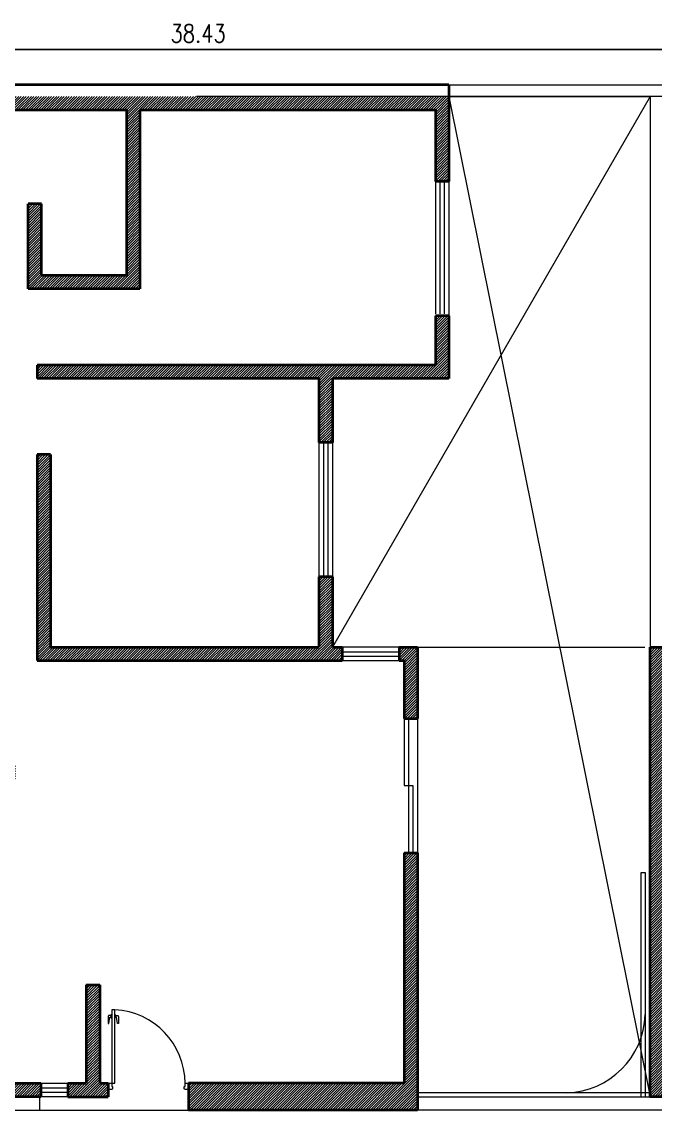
# Model space of a CAD drawing. Header units: millimetres. Extents: x 2761 to 2943, y 1816 to 1962.
# Drawn here: x 2782.18 to 2789.26, y 1932.52 to 1944.67 of the extents above; entities that cross this region are included whole.
import ezdxf

# ---------------------------------------------------------------- set-up
doc = ezdxf.new("R2010")
doc.units = ezdxf.units.MM
doc.linetypes.add('DASHDOT', pattern=[25.4, 12.7, -6.35, 0, -6.35])
doc.linetypes.add('DASHED', pattern=[19.05, 12.7, -6.35])
doc.layers.get('Defpoints').update_dxf_attribs({"lineweight": 5})
for name, color, linetype, lineweight in [('Aberturas', 1, 'Continuous', 18), ('Cotas', 1, 'Continuous', 15), ('Detalles', 3, 'Continuous', 15), ('Ejes', 3, 'DASHDOT', 13), ('Muros', 6, 'Continuous', 50), ('Proyecciones', 1, 'DASHED', 0), ('Rayado', 7, 'Continuous', 15)]:
    doc.layers.add(name, color=color, linetype=linetype, lineweight=lineweight)
doc.styles.add('cotas', font='romans.shx', dxfattribs={"width": 0.8})
doc.dimstyles.new('Esc 1-100', dxfattribs={"dimtxt": 0.2, "dimasz": 0.18, "dimexe": 0.12, "dimexo": 0, "dimgap": 0.08, "dimtad": 1, "dimzin": 4, "dimdsep": 46, "dimtxsty": 'cotas', "dimcen": 2.5, "dimclrd": 7, "dimclre": 7, "dimclrt": 256, "dimaunit": 1, "dimadec": 3, "dimazin": 0, "dimtfac": 1, "dimtmove": 1, "dimatfit": 3, "dimfxl": 1, "dimarcsym": 0})

# ---------------------------------------------------------------- blocks, each defined once
blk = doc.blocks.new('P82i')
at = {"color": 0, "linetype": 'ByBlock'}
for points in [[(0.076, 0.89), (0.041, 0.89), (0.041, 0.07), (0.076, 0.07)], [(0, 0.07), (0.041, 0.07), (0.041, 0.035), (0.051, 0.035), (0.051, 0.01), (0.041, 0), (0, 0)], [(0.9, 0), (0.861, 0), (0.851, 0.01), (0.851, 0.035), (0.861, 0.035), (0.861, 0.07), (0.9, 0.07)]]:
    blk.add_lwpolyline(points, close=True, dxfattribs=at)
for points in [[(0.036, 0.828), (0.011, 0.828, 0.414214), (0.001, 0.818), (0.001, 0.738), (0.011, 0.738), (0.021, 0.808), (0.036, 0.808)], [(0.081, 0.828), (0.106, 0.828, -0.414214), (0.116, 0.818), (0.116, 0.738), (0.106, 0.738), (0.096, 0.808), (0.081, 0.808)]]:
    blk.add_lwpolyline(points, format="xyb", dxfattribs=at)
for points in [[(0.041, 0.798), (0.036, 0.798), (0.036, 0.838), (0.041, 0.838)], [(0.076, 0.838), (0.081, 0.838), (0.081, 0.798), (0.076, 0.798)]]:
    blk.add_lwpolyline(points, dxfattribs=at)
blk.add_arc((0.041, 0.07), 0.82, 360, 87.5537, dxfattribs=at)
blk = doc.blocks.new('*D271')
at = {"layer": 'Cotas', "color": 7, "lineweight": -2}
for p, q in [((2772.9, 1943.839), (2772.9, 1944.482)), ((2795.399, 1943.839), (2795.399, 1944.482)), ((2773.08, 1944.362), (2795.219, 1944.362))]:
    blk.add_line(p, q, dxfattribs=at)
at = {"layer": 'Cotas', "color": 7}
for points in [[(2773.08, 1944.392), (2773.08, 1944.332), (2772.9, 1944.362)], [(2795.219, 1944.392), (2795.219, 1944.332), (2795.399, 1944.362)]]:
    blk.add_solid(points, dxfattribs=at)
at = {"layer": 'Defpoints', "color": 0}
for p in [(2795.399, 1944.362), (2772.9, 1943.839), (2795.399, 1943.839)]:
    blk.add_point(p, dxfattribs=at)
at = {"layer": 'Cotas', "lineweight": 20, "insert": (2784.15, 1944.542), "char_height": 0.2, "attachment_point": 5, "style": 'cotas'}
blk.add_mtext('38.43', dxfattribs=at)

msp = doc.modelspace()

# ---------------------------------------------------------------- hatches: boundary and pattern name
at = {"layer": 'Rayado', "lineweight": 20}
h = msp.add_hatch(dxfattribs=at)
h.set_pattern_fill('_USER', color=256, scale=0.02, angle=45, pattern_type=0)
h.set_pattern_definition([(45, (2646.102981, 1042.226315), (-0.01414213562, 0.01414213562), [])])
h.paths.add_polyline_path([(2781.25, 1943.968), (2775.55, 1943.968), (2775.55, 1943.839), (2781.25, 1943.839)])
h.paths.add_polyline_path([(2781.25, 1943.839), (2775.55, 1943.839), (2775.55, 1942.889), (2775.7, 1942.889), (2775.7, 1943.689), (2779, 1943.689), (2779, 1941.689), (2780.25, 1941.689), (2780.25, 1942.639), (2780.1, 1942.639), (2780.1, 1941.839), (2779.15, 1941.839), (2779.15, 1943.689), (2781.1, 1943.689), (2781.1, 1941.839), (2781.05, 1941.839), (2781.05, 1941.689), (2781.1, 1941.689), (2781.1, 1938.627), (2781.25, 1938.627)])
h.paths.add_polyline_path([(2780.15, 1940.839), (2775.7, 1940.839), (2775.7, 1941.489), (2775.55, 1941.489), (2775.55, 1940.689), (2776.85, 1940.689), (2776.85, 1939.889), (2777, 1939.889), (2777, 1940.689), (2780.15, 1940.689)])
h.paths.add_polyline_path([(2780.15, 1939.839), (2780, 1939.839), (2780, 1937.689), (2777, 1937.689), (2777, 1938.489), (2776.85, 1938.489), (2776.85, 1937.689), (2776.75, 1937.689), (2776.75, 1937.539), (2780.15, 1937.539)])
h.paths.add_polyline_path([(2776.05, 1937.539), (2776.15, 1937.539), (2776.15, 1937.689), (2775.9, 1937.689), (2775.9, 1936.889), (2776.05, 1936.889)])
h.paths.add_polyline_path([(2776.05, 1935.389), (2775.9, 1935.389), (2775.9, 1932.519), (2776.5, 1932.519), (2776.5, 1932.669), (2778.5, 1932.669), (2778.5, 1932.819), (2776.05, 1932.819)])
h.paths.add_polyline_path([(2779.6, 1933.917), (2779.45, 1933.917), (2779.45, 1932.819), (2779.4, 1932.819), (2779.4, 1932.669), (2779.65, 1932.669), (2779.65, 1932.819), (2779.6, 1932.819)])
h.paths.add_polyline_path([(2781.25, 1935.223), (2781.1, 1935.223), (2781.1, 1932.819), (2780, 1932.819), (2780, 1932.669), (2781.25, 1932.669)])
h.paths.add_polyline_path([(2781.4, 1935.223), (2781.25, 1935.223), (2781.25, 1932.669), (2782.393, 1932.669), (2782.393, 1932.819), (2781.4, 1932.819)])
h.paths.add_polyline_path([(2782.109, 1936.369), (2781.4, 1936.369), (2781.4, 1938.627), (2781.25, 1938.627), (2781.25, 1935.223), (2781.4, 1935.223), (2781.4, 1936.219), (2782.109, 1936.219)])
h.paths.add_polyline_path([(2781.25, 1938.627), (2781.1, 1938.627), (2781.1, 1936.369), (2780.4, 1936.369), (2780.4, 1936.219), (2781.1, 1936.219), (2781.1, 1935.223), (2781.25, 1935.223)])
h.paths.add_polyline_path([(2781.4, 1941.689), (2781.45, 1941.689), (2781.45, 1941.839), (2781.4, 1941.839), (2781.4, 1943.689), (2783.35, 1943.689), (2783.35, 1941.839), (2782.4, 1941.839), (2782.4, 1942.639), (2782.25, 1942.639), (2782.25, 1941.689), (2783.5, 1941.689), (2783.5, 1943.689), (2786.8, 1943.689), (2786.8, 1942.891), (2786.95, 1942.891), (2786.95, 1943.839), (2781.25, 1943.839), (2781.25, 1938.627), (2781.4, 1938.627)])
h.paths.add_polyline_path([(2782.5, 1939.839), (2782.35, 1939.839), (2782.35, 1937.539), (2785.76, 1937.539), (2785.76, 1937.689), (2785.65, 1937.689), (2785.65, 1937.688), (2785.65, 1938.473), (2785.5, 1938.473), (2785.5, 1937.689), (2782.5, 1937.689)])
h.paths.add_polyline_path([(2786.95, 1941.391), (2786.8, 1941.391), (2786.8, 1940.839), (2782.35, 1940.839), (2782.35, 1940.689), (2785.5, 1940.689), (2785.5, 1939.973), (2785.65, 1939.973), (2785.65, 1940.689), (2786.95, 1940.689)])
h.paths.add_polyline_path([(2786.6, 1937.689), (2786.395, 1937.689), (2786.395, 1937.539), (2786.45, 1937.539), (2786.45, 1936.893), (2786.6, 1936.893)])
h.paths.add_polyline_path([(2786.6, 1935.393), (2786.45, 1935.393), (2786.45, 1932.819), (2784.043, 1932.819), (2784.043, 1932.519), (2786.6, 1932.519)])
h.paths.add_polyline_path([(2783.05, 1933.917), (2782.9, 1933.917), (2782.9, 1932.819), (2782.693, 1932.819), (2782.693, 1932.669), (2783.143, 1932.669), (2783.143, 1932.819), (2783.05, 1932.819)])
h.paths.add_polyline_path([(2789.349, 1937.689), (2789.199, 1937.689), (2789.199, 1932.669), (2789.349, 1932.669)])
h.paths.add_polyline_path([(2772.9, 1932.819), (2772.75, 1932.819), (2772.75, 1932.519), (2772.9, 1932.519)])
h.paths.add_polyline_path([(2772.95, 1932.819), (2772.9, 1932.819), (2772.9, 1932.519), (2772.95, 1932.519)])
h.paths.add_polyline_path([(2773.2, 1932.819), (2772.95, 1932.819), (2772.95, 1932.519), (2773.2, 1932.519)])

# ---------------------------------------------------------------- linework, layer by layer
at = {"layer": 'Aberturas'}
for p, q in [((2786.8, 1942.912), (2786.8, 1941.412)), ((2786.85, 1942.912), (2786.85, 1941.412)), ((2786.9, 1942.912), (2786.9, 1941.412)), ((2786.95, 1942.891), (2786.95, 1941.391)), ((2785.5, 1939.973), (2785.5, 1938.473)), ((2785.55, 1939.973), (2785.55, 1938.473)), ((2785.6, 1939.973), (2785.6, 1938.473)), ((2785.65, 1939.973), (2785.65, 1938.473)), ((2786.395, 1937.689), (2785.76, 1937.689)), ((2785.76, 1937.639), (2786.395, 1937.639)), ((2785.76, 1937.589), (2786.395, 1937.589)), ((2785.76, 1937.539), (2786.395, 1937.539)), ((2786.45, 1936.893), (2786.45, 1936.143)), ((2786.5, 1936.893), (2786.5, 1935.393)), ((2786.6, 1936.893), (2786.6, 1935.393)), ((2786.45, 1936.143), (2786.55, 1936.143)), ((2786.55, 1936.143), (2786.55, 1935.393)), ((2782.393, 1932.819), (2782.693, 1932.819)), ((2782.393, 1932.769), (2782.693, 1932.769)), ((2782.393, 1932.719), (2782.693, 1932.719)), ((2782.693, 1932.669), (2782.393, 1932.669))]:
    msp.add_line(p, q, dxfattribs=at)
for points in [[(2789.096, 1932.669), (2789.146, 1932.669), (2789.146, 1935.169), (2789.096, 1935.169)], [(2789.199, 1932.714), (2786.6, 1932.714), (2786.6, 1932.669), (2789.199, 1932.669)]]:
    msp.add_lwpolyline(points, close=True, dxfattribs=at)
msp.add_arc((2788.242, 1933.618), 0.904, 271.4959, 357.9586, dxfattribs=at)
at = {"layer": 'Cotas', "color": 7, "lineweight": 20}
for p, q in [((2786.95, 1943.839), (2789.199, 1943.839)), ((2789.199, 1932.669), (2789.349, 1932.669))]:
    msp.add_line(p, q, dxfattribs=at)
at = {"layer": 'Detalles', "lineweight": 20}
msp.add_lwpolyline([(2782.378, 1932.669), (2782.378, 1932.518), (2783.846, 1932.519), (2784.042, 1932.519)], dxfattribs=at)
at = {"layer": 'Ejes'}
for p, q in [((2796.833, 1943.839), (2771.866, 1943.839)), ((2789.199, 1943.839), (2785.65, 1937.688)), ((2786.95, 1943.839), (2789.199, 1932.669)), ((2796.833, 1932.519), (2771.866, 1932.519))]:
    msp.add_line(p, q, dxfattribs=at)
at = {"layer": 'Muros', "lineweight": 35}
for p, q in [((2786.95, 1943.968), (2775.55, 1943.968)), ((2786.95, 1943.968), (2786.95, 1942.891)), ((2781.4, 1943.689), (2783.35, 1943.689)), ((2783.35, 1943.689), (2783.35, 1941.839)), ((2783.5, 1943.689), (2786.8, 1943.689)), ((2783.5, 1943.689), (2783.5, 1941.689)), ((2786.8, 1943.689), (2786.8, 1942.891)), ((2786.95, 1942.891), (2786.8, 1942.891)), ((2782.25, 1941.689), (2782.25, 1942.639)), ((2782.4, 1942.639), (2782.25, 1942.639)), ((2782.4, 1941.839), (2782.4, 1942.639)), ((2783.35, 1941.839), (2782.4, 1941.839)), ((2783.5, 1941.689), (2782.25, 1941.689)), ((2786.8, 1941.391), (2786.8, 1940.839)), ((2786.95, 1941.391), (2786.8, 1941.391)), ((2786.95, 1941.391), (2786.95, 1940.689)), ((2782.35, 1940.839), (2782.35, 1940.689)), ((2786.8, 1940.839), (2782.35, 1940.839)), ((2785.5, 1940.689), (2782.35, 1940.689)), ((2785.5, 1940.689), (2785.5, 1939.973)), ((2785.65, 1940.689), (2785.65, 1939.973)), ((2786.95, 1940.689), (2785.65, 1940.689)), ((2785.65, 1939.973), (2785.5, 1939.973)), ((2782.35, 1939.839), (2782.35, 1937.539)), ((2782.5, 1939.839), (2782.35, 1939.839)), ((2782.5, 1939.839), (2782.5, 1937.689)), ((2785.5, 1938.473), (2785.5, 1937.689)), ((2785.65, 1938.473), (2785.5, 1938.473)), ((2785.65, 1938.473), (2785.65, 1937.689)), ((2782.5, 1937.689), (2785.5, 1937.689)), ((2785.65, 1937.689), (2785.76, 1937.689)), ((2785.76, 1937.689), (2785.76, 1937.539)), ((2786.395, 1937.689), (2786.6, 1937.689)), ((2786.395, 1937.689), (2786.395, 1937.539)), ((2786.6, 1937.689), (2786.6, 1936.893)), ((2782.35, 1937.539), (2785.76, 1937.539)), ((2786.395, 1937.539), (2786.45, 1937.539)), ((2786.45, 1937.539), (2786.45, 1936.893)), ((2786.45, 1936.893), (2786.6, 1936.893)), ((2786.45, 1935.393), (2786.45, 1932.819)), ((2786.45, 1935.393), (2786.6, 1935.393)), ((2786.45, 1935.393), (2786.6, 1935.393)), ((2786.6, 1935.393), (2786.6, 1932.519)), ((2782.9, 1933.917), (2782.9, 1932.819)), ((2782.9, 1933.917), (2783.05, 1933.917)), ((2783.05, 1933.917), (2783.05, 1932.819)), ((2781.4, 1932.819), (2782.393, 1932.819)), ((2782.393, 1932.819), (2782.393, 1932.669)), ((2782.693, 1932.819), (2782.9, 1932.819)), ((2782.693, 1932.819), (2782.693, 1932.669)), ((2783.05, 1932.819), (2783.143, 1932.819)), ((2783.143, 1932.819), (2783.143, 1932.669)), ((2784.043, 1932.819), (2784.043, 1932.519)), ((2786.45, 1932.819), (2784.043, 1932.819)), ((2782.393, 1932.669), (2780, 1932.669)), ((2782.693, 1932.669), (2783.143, 1932.669)), ((2786.6, 1932.519), (2784.043, 1932.519))]:
    msp.add_line(p, q, dxfattribs=at)
at = {"layer": 'Muros', "color": 1, "lineweight": 20}
for p, q in [((2786.95, 1943.968), (2789.349, 1943.968)), ((2786.95, 1943.839), (2789.199, 1943.839)), ((2789.199, 1943.839), (2789.199, 1932.669))]:
    msp.add_line(p, q, dxfattribs=at)
at = {"layer": 'Muros', "lineweight": 35}
msp.add_lwpolyline([(2789.199, 1937.689), (2789.349, 1937.689), (2789.349, 1932.669), (2789.199, 1932.669)], close=True, dxfattribs=at)
at = {"layer": 'Proyecciones', "ltscale": 0.2}
for p, q in [((2786.6, 1937.689), (2789.199, 1937.689)), ((2776.5, 1932.519), (2784.042, 1932.519))]:
    msp.add_line(p, q, dxfattribs=at)

# ---------------------------------------------------------------- block references
at = {"layer": 'Aberturas', "xscale": 0.9995740560282804, "yscale": 0.9995740560282804, "zscale": 0.9995740560282804}
msp.add_blockref('P82i', (2783.143, 1932.749), dxfattribs=at)

# ---------------------------------------------------------------- dimensions: what is measured, and where the dimension line sits
at = {"layer": 'Cotas', "color": 7, "lineweight": 20}
dim = msp.add_linear_dim(base=(2795.399, 1944.362), p1=(2772.9, 1943.839), p2=(2795.399, 1943.839), text='38.43', dimstyle='Esc 1-100', dxfattribs=at)
dim.commit()
dim.dimension.update_dxf_attribs({"geometry": '*D271', "text_midpoint": (2784.15, 1944.542)})

doc.saveas('drawing.dxf')
